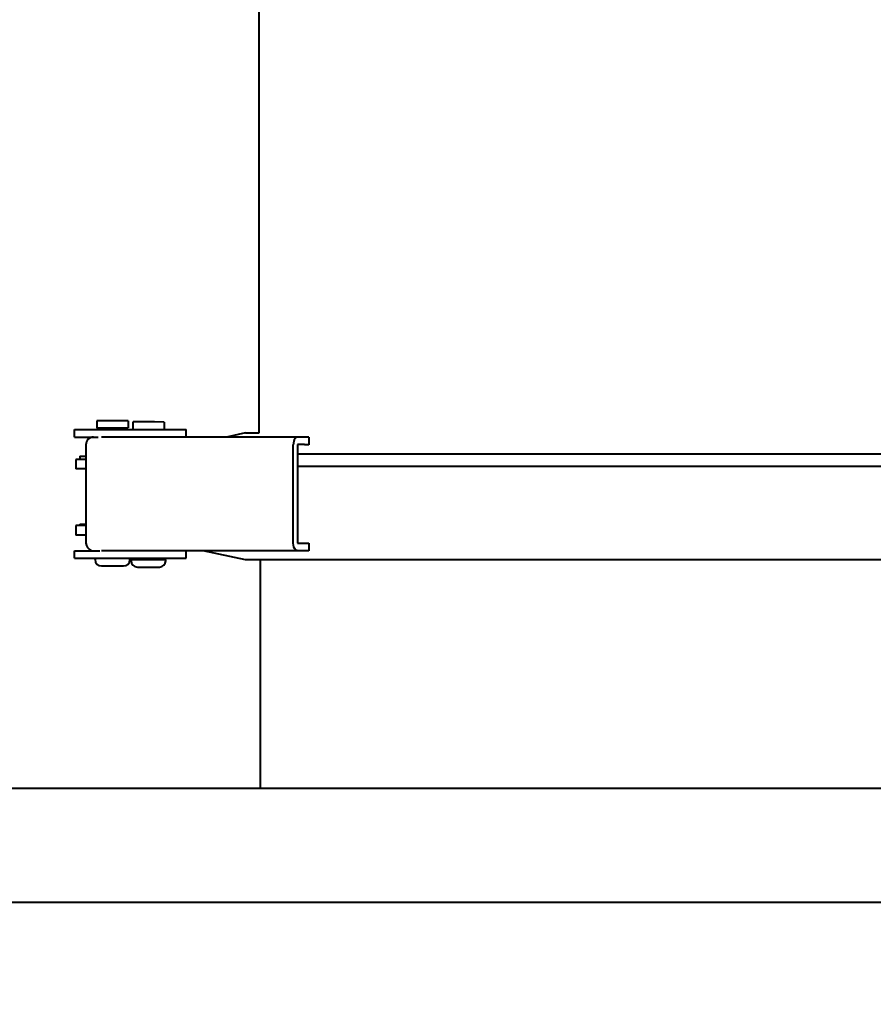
# Model space of a CAD drawing. Header units: millimetres. Extents: x 11802 to 19889, y -472 to 9054.
# Drawn here: x 12713.9 to 12849.2, y 6767.4 to 6923.2 of the extents above; entities that cross this region are included whole.
import ezdxf

# ---------------------------------------------------------------- set-up
doc = ezdxf.new("R2010")
doc.units = ezdxf.units.MM
doc.header["$LTSCALE"] = 307.34
doc.header["$PDMODE"] = 3
doc.header["$PDSIZE"] = 8
doc.layers.get('0').update_dxf_attribs({"linetype": 'CONTINUOUS'})
doc.layers.get('Defpoints').update_dxf_attribs({"linetype": 'CONTINUOUS'})
doc.styles.get("Standard").update_dxf_attribs({"font": 'calibri.ttf'})
doc.dimstyles.new('DIMSTYLE_1', dxfattribs={"dimtxt": 35, "dimasz": 35, "dimexe": 1.5, "dimexo": 1, "dimgap": 0.875, "dimtad": 1, "dimdsep": 46, "dimtxsty": 'Standard', "dimblk": '_FILLED', "dimblk1": '_FILLED', "dimblk2": '_FILLED', "dimcen": 0.09, "dimazin": 2, "dimtp": 0.01, "dimtm": 0.01, "dimtfac": 1, "dimtofl": 0, "dimtmove": 0, "dimatfit": 3, "dimldrblk": '_FILLED', "dimfxl": 1, "dimtolj": 1, "dimarcsym": 0})

# ---------------------------------------------------------------- blocks, each defined once
blk = doc.blocks.new('_FILLED')
at = {"color": 0, "linetype": 'ByBlock'}
blk.add_solid([(0, 0), (-1, 0.2143), (-1, -0.2143)], dxfattribs=at)
blk = doc.blocks.new('*D789')
at = {"color": 0, "linetype": 'Continuous', "lineweight": -2}
for p, q in [((12841.83, 7799.92), (12420.68, 7799.92)), ((12422.18, 6274.92), (12422.18, 7764.92)), ((12287.83, 6239.92), (12423.68, 6239.92))]:
    blk.add_line(p, q, dxfattribs=at)
at = {"layer": 'Defpoints', "color": 0}
for p in [(12422.18, 7799.92), (12842.83, 7799.92), (12286.83, 6239.92)]:
    blk.add_point(p, dxfattribs=at)
at = {"color": 0, "linetype": 'ByBlock', "lineweight": -2, "xscale": 35, "yscale": 35, "zscale": 35}
for p, rotation in [((12422.18, 7799.92), 90), ((12422.18, 6239.92), 270)]:
    blk.add_blockref('_FILLED', p, dxfattribs=dict(at, rotation=rotation))
at = {"color": 0, "insert": (12374.64, 7011.81), "char_height": 35, "attachment_point": 2, "rotation": 90, "line_spacing_factor": 0.9}
blk.add_mtext('\\A1;G', dxfattribs=at)

msp = doc.modelspace()

# ---------------------------------------------------------------- linework, layer by layer
at = {"color": 0, "linetype": 'Continuous'}
for p, q in [((12751.88041, 6857.73433), (12751.88041, 7009.4217)), ((12726.31224, 6859.67679), (12726.14256, 6859.62679)), ((12726.14256, 6859.62679), (12726.14256, 6858.52679)), ((12730.64256, 6859.67679), (12726.31224, 6859.67679)), ((12731.14256, 6859.62679), (12730.64256, 6859.67679)), ((12731.14256, 6859.62679), (12731.14256, 6858.52679)), ((12722.64256, 6857.07679), (12722.64256, 6858.27679)), ((12722.6426, 6858.27679), (12740.3388, 6858.27679)), ((12726.31222, 6858.47679), (12726.14256, 6858.52679)), ((12730.64256, 6858.47679), (12726.31222, 6858.47679)), ((12731.14256, 6858.52679), (12730.64256, 6858.47679)), ((12731.83883, 6859.42679), (12731.83883, 6858.32679)), ((12731.93033, 6859.47679), (12731.83887, 6859.42679)), ((12735.31284, 6859.47679), (12731.93033, 6859.47679)), ((12736.8388, 6859.42679), (12735.31284, 6859.47679)), ((12736.83883, 6859.42679), (12736.83883, 6858.32679)), ((12740.33883, 6857.07679), (12740.33883, 6858.27679)), ((12722.6426, 6857.07679), (12726.39256, 6857.07679)), ((12759.76114, 6857.07679), (12726.89256, 6857.07679)), ((12749.69332, 6857.73433), (12746.70451, 6857.07679)), ((12749.69332, 6857.73433), (12751.88041, 6857.73433)), ((12759.76115, 6857.07679), (12759.76115, 6855.87679)), ((12724.44079, 6855.87679), (12724.44079, 6840.27679)), ((12757.29822, 6840.27679), (12757.29822, 6855.87679)), ((12757.95938, 6855.90005), (12757.95938, 6840.27656)), ((12759.07748, 6855.90005), (12757.95938, 6855.90005)), ((12759.76114, 6855.87679), (12759.07748, 6855.87679)), ((12722.82892, 6853.55243), (12722.82892, 6852.05243)), ((12724.44079, 6853.55243), (12722.82894, 6853.55243)), ((12723.49171, 6854.07679), (12723.49171, 6853.55243)), ((12723.49171, 6854.07679), (12724.44079, 6854.07679)), ((12757.95938, 6854.4217), (12958.60712, 6854.4217)), ((12724.44079, 6852.05243), (12722.82894, 6852.05243)), ((12724.49491, 6843.6657), (12724.49491, 6852.48788)), ((12960.38041, 6852.4217), (12757.95938, 6852.4217)), ((12722.82892, 6843.05243), (12722.82892, 6841.55243)), ((12724.44079, 6843.05243), (12722.82894, 6843.05243)), ((12723.49171, 6843.27679), (12723.49171, 6843.05243)), ((12723.49171, 6843.27679), (12724.43732, 6843.27679)), ((12724.44079, 6841.55243), (12722.82894, 6841.55243)), ((12757.95938, 6840.27656), (12759.76009, 6840.27671)), ((12759.76115, 6840.27671), (12759.76115, 6839.07679)), ((12722.64256, 6837.87679), (12722.64256, 6839.07679)), ((12722.6426, 6839.07679), (12726.64256, 6839.07679)), ((12722.6426, 6837.87679), (12740.3388, 6837.87679)), ((12725.89256, 6837.67679), (12725.89256, 6837.82679)), ((12759.76114, 6839.07679), (12726.89256, 6839.07679)), ((12731.39256, 6837.67679), (12731.39256, 6837.82679)), ((12740.33883, 6837.87679), (12740.33883, 6839.07679)), ((12749.69332, 6837.60907), (12743.02185, 6839.07679)), ((12726.90841, 6836.67679), (12730.37671, 6836.67679)), ((12731.58883, 6837.47679), (12731.58883, 6837.62679)), ((12731.58888, 6837.62679), (12731.68457, 6837.67679)), ((12731.68457, 6837.67679), (12736.94559, 6837.67679)), ((12732.5889, 6836.47679), (12736.08877, 6836.47679)), ((12736.94559, 6837.67679), (12737.08879, 6837.62679)), ((12737.08883, 6837.47679), (12737.08883, 6837.62679)), ((12946.01631, 6837.60907), (12749.69332, 6837.60907)), ((12752.03711, 6837.60907), (12752.03711, 6801.473)), ((12561.54536, 6801.473), (12972.48163, 6801.473)), ((12972.48163, 6783.3704), (12561.54536, 6783.3704))]:
    msp.add_line(p, q, dxfattribs=at)
for centre, radius, start, end in [((12725.64079, 6855.87679), 1.2, 90, 180), ((12759.28715, 6855.87626), 1.98893, 176.3978399, 179.9847094), ((12759.33717, 6855.87345), 2.03903, 172.1431959, 176.4074063), ((12725.64079, 6840.27679), 1.2, 180, 252.4327726), ((12726.89256, 6837.67679), 1, 180, 270), ((12730.39256, 6837.67679), 1, 270, 0), ((12732.58883, 6837.47679), 1, 180, 270), ((12736.08883, 6837.47679), 1, 270, 0)]:
    msp.add_arc(centre, radius, start, end, dxfattribs=at)
for points, knots in [([(12757.95967, 6857.07679), (12757.88857, 6857.07679), (12757.49968, 6856.92848), (12757.36133, 6856.47125), (12757.31728, 6856.15218)], [0, 0, 0, 0, 0.180817362, 1, 1, 1, 1]), ([(12757.95967, 6839.07679), (12757.87532, 6839.07679), (12757.40629, 6839.29225), (12757.29822, 6839.87978), (12757.29822, 6840.27679)], [0, 0, 0, 0, 0.175228176, 1, 1, 1, 1])]:
    msp.add_open_spline(points, degree=3, knots=knots, dxfattribs=at)

# ---------------------------------------------------------------- dimensions: what is measured, and where the dimension line sits
dim = msp.add_linear_dim(base=(12422.18084, 7799.9217), p1=(12286.83201, 6239.9217), p2=(12842.83201, 7799.9217), angle=90, text='G', dimstyle='DIMSTYLE_1', dxfattribs=at)
dim.commit()
dim.dimension.update_dxf_attribs({"geometry": '*D789', "text_midpoint": (12422.18084, 7011.81253), "dimtype": 160})

doc.saveas('drawing.dxf')
